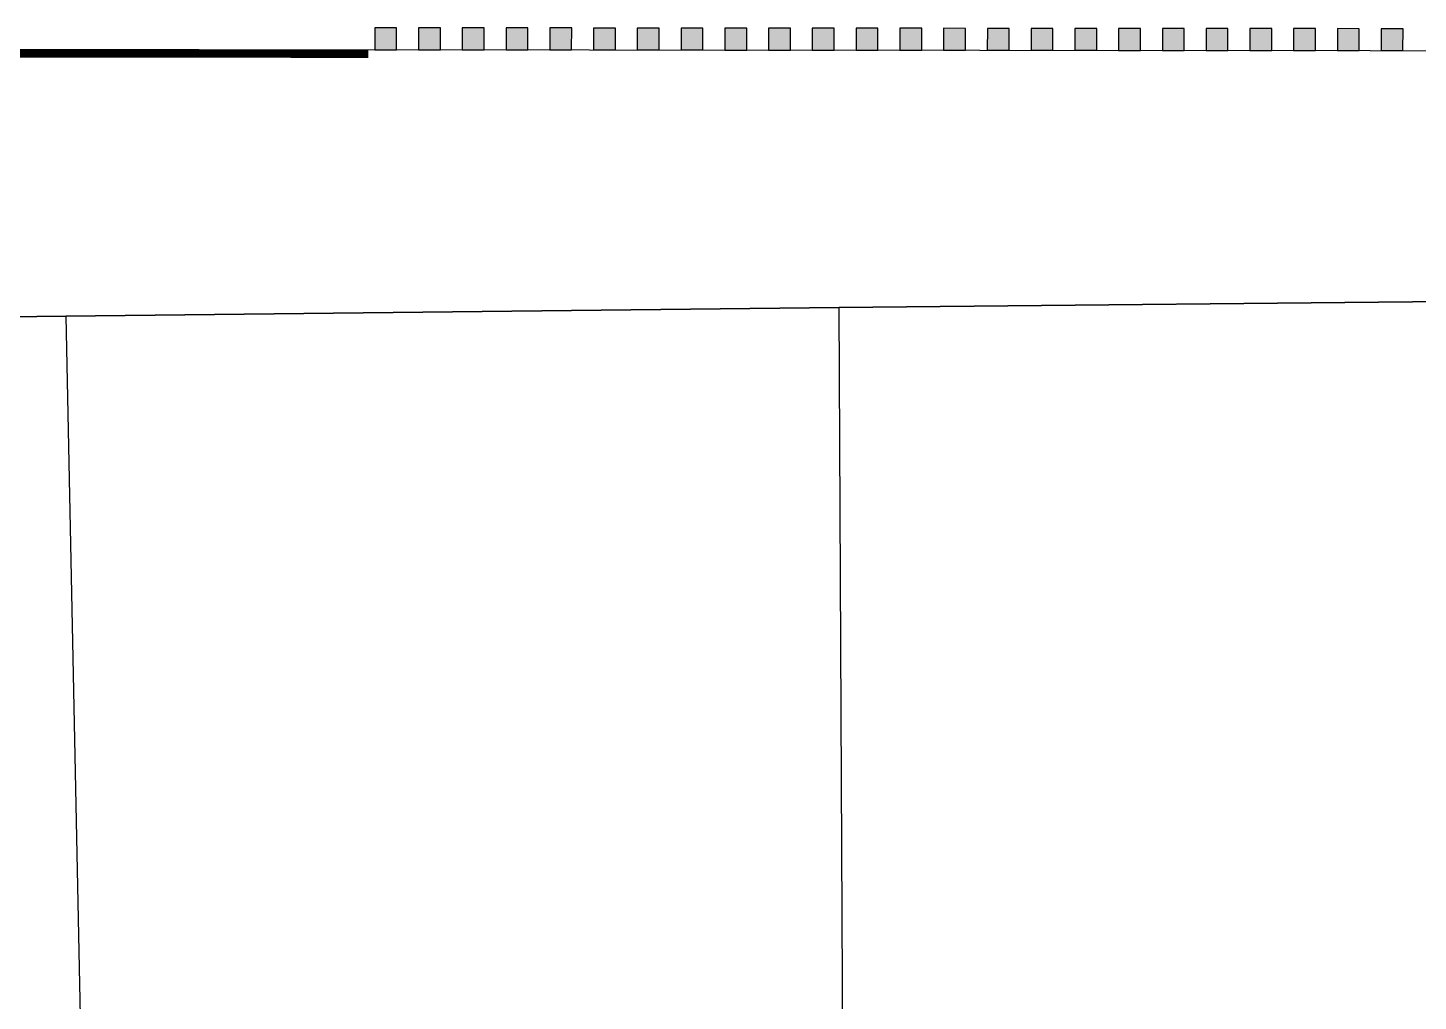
# Model space of a CAD drawing. Header units: metres. Extents: x 668617 to 675126, y 2286318 to 2293677.
# Drawn here: x 669081 to 669106.42, y 2287185.58 to 2287203.37 of the extents above; entities that cross this region are included whole.
import ezdxf

# ---------------------------------------------------------------- set-up
doc = ezdxf.new("R2010")
doc.units = ezdxf.units.M
doc.header["$MEASUREMENT"] = 0
for name, color, linetype in [('DMTG-B-CuadrosVerdes', 94, 'Continuous'), ('DMTG-PB-BANQUETAS', 251, 'Continuous'), ('DMTG-PB-LOTIFICACION', 253, 'Continuous'), ('DMTG-PB-MANZANAS', 251, 'Continuous'), ('DMTG-SH-LINEA GUARNICION', 40, 'Continuous')]:
    doc.layers.add(name, color=color, linetype=linetype)

# ---------------------------------------------------------------- blocks, each defined once
blk = doc.blocks.new('*U127')
h = blk.add_hatch(color=256)
h.dxf.hatch_style = 1
h.paths.add_polyline_path([(0, 0), (0.4, 0), (0.4, 0.4), (0, 0.4)])
h = blk.add_hatch(color=256)
h.dxf.hatch_style = 1
h.paths.add_polyline_path([(0.8, 0), (1.2, 0), (1.2, 0.4), (0.8, 0.4)])
h = blk.add_hatch(color=256)
h.dxf.hatch_style = 1
h.paths.add_polyline_path([(0.8, 0), (1.2, 0), (1.2, 0.4), (0.8, 0.4)])
h = blk.add_hatch(color=256)
h.dxf.hatch_style = 1
h.paths.add_polyline_path([(1.6, 0), (2, 0), (2, 0.4), (1.6, 0.4)])
h = blk.add_hatch(color=256)
h.dxf.hatch_style = 1
h.paths.add_polyline_path([(1.6, 0), (2, 0), (2, 0.4), (1.6, 0.4)])
h = blk.add_hatch(color=256)
h.dxf.hatch_style = 1
h.paths.add_polyline_path([(2.4, 0), (2.8, 0), (2.8, 0.4), (2.4, 0.4)])
h = blk.add_hatch(color=256)
h.dxf.hatch_style = 1
h.paths.add_polyline_path([(2.4, 0), (2.8, 0), (2.8, 0.4), (2.4, 0.4)])
h = blk.add_hatch(color=256)
h.dxf.hatch_style = 1
h.paths.add_polyline_path([(3.2, 0), (3.6, 0), (3.6, 0.4), (3.2, 0.4)])
h = blk.add_hatch(color=256)
h.dxf.hatch_style = 1
h.paths.add_polyline_path([(3.2, 0), (3.6, 0), (3.6, 0.4), (3.2, 0.4)])
h = blk.add_hatch(color=256)
h.dxf.hatch_style = 1
h.paths.add_polyline_path([(4, 0), (4.4, 0), (4.4, 0.4), (4, 0.4)])
h = blk.add_hatch(color=256)
h.dxf.hatch_style = 1
h.paths.add_polyline_path([(4, 0), (4.4, 0), (4.4, 0.4), (4, 0.4)])
h = blk.add_hatch(color=256)
h.dxf.hatch_style = 1
h.paths.add_polyline_path([(4.8, 0), (5.2, 0), (5.2, 0.4), (4.8, 0.4)])
h = blk.add_hatch(color=256)
h.dxf.hatch_style = 1
h.paths.add_polyline_path([(4.8, 0), (5.2, 0), (5.2, 0.4), (4.8, 0.4)])
h = blk.add_hatch(color=256)
h.dxf.hatch_style = 1
h.paths.add_polyline_path([(5.6, 0), (6, 0), (6, 0.4), (5.6, 0.4)])
h = blk.add_hatch(color=256)
h.dxf.hatch_style = 1
h.paths.add_polyline_path([(5.6, 0), (6, 0), (6, 0.4), (5.6, 0.4)])
h = blk.add_hatch(color=256)
h.dxf.hatch_style = 1
h.paths.add_polyline_path([(6.4, 0), (6.8, 0), (6.8, 0.4), (6.4, 0.4)])
h = blk.add_hatch(color=256)
h.dxf.hatch_style = 1
h.paths.add_polyline_path([(6.4, 0), (6.8, 0), (6.8, 0.4), (6.4, 0.4)])
h = blk.add_hatch(color=256)
h.dxf.hatch_style = 1
h.paths.add_polyline_path([(7.2, 0), (7.6, 0), (7.6, 0.4), (7.2, 0.4)])
h = blk.add_hatch(color=256)
h.dxf.hatch_style = 1
h.paths.add_polyline_path([(7.2, 0), (7.6, 0), (7.6, 0.4), (7.2, 0.4)])
h = blk.add_hatch(color=256)
h.dxf.hatch_style = 1
h.paths.add_polyline_path([(8, 0), (8.4, 0), (8.4, 0.4), (8, 0.4)])
h = blk.add_hatch(color=256)
h.dxf.hatch_style = 1
h.paths.add_polyline_path([(8, 0), (8.4, 0), (8.4, 0.4), (8, 0.4)])
h = blk.add_hatch(color=256)
h.dxf.hatch_style = 1
h.paths.add_polyline_path([(8.8, 0), (9.2, 0), (9.2, 0.4), (8.8, 0.4)])
h = blk.add_hatch(color=256)
h.dxf.hatch_style = 1
h.paths.add_polyline_path([(8.8, 0), (9.2, 0), (9.2, 0.4), (8.8, 0.4)])
h = blk.add_hatch(color=256)
h.dxf.hatch_style = 1
h.paths.add_polyline_path([(9.6, 0), (10, 0), (10, 0.4), (9.6, 0.4)])
h = blk.add_hatch(color=256)
h.dxf.hatch_style = 1
h.paths.add_polyline_path([(9.6, 0), (10, 0), (10, 0.4), (9.6, 0.4)])
h = blk.add_hatch(color=256)
h.dxf.hatch_style = 1
h.paths.add_polyline_path([(10.4, 0), (10.8, 0), (10.8, 0.4), (10.4, 0.4)])
h = blk.add_hatch(color=256)
h.dxf.hatch_style = 1
h.paths.add_polyline_path([(10.4, 0), (10.8, 0), (10.8, 0.4), (10.4, 0.4)])
h = blk.add_hatch(color=256)
h.dxf.hatch_style = 1
h.paths.add_polyline_path([(11.2, 0), (11.6, 0), (11.6, 0.4), (11.2, 0.4)])
h = blk.add_hatch(color=256)
h.dxf.hatch_style = 1
h.paths.add_polyline_path([(11.2, 0), (11.6, 0), (11.6, 0.4), (11.2, 0.4)])
h = blk.add_hatch(color=256)
h.dxf.hatch_style = 1
h.paths.add_polyline_path([(12, 0), (12.4, 0), (12.4, 0.4), (12, 0.4)])
h = blk.add_hatch(color=256)
h.dxf.hatch_style = 1
h.paths.add_polyline_path([(12, 0), (12.4, 0), (12.4, 0.4), (12, 0.4)])
h = blk.add_hatch(color=256)
h.dxf.hatch_style = 1
h.paths.add_polyline_path([(12.8, 0), (13.2, 0), (13.2, 0.4), (12.8, 0.4)])
h = blk.add_hatch(color=256)
h.dxf.hatch_style = 1
h.paths.add_polyline_path([(12.8, 0), (13.2, 0), (13.2, 0.4), (12.8, 0.4)])
h = blk.add_hatch(color=256)
h.dxf.hatch_style = 1
h.paths.add_polyline_path([(13.6, 0), (14, 0), (14, 0.4), (13.6, 0.4)])
h = blk.add_hatch(color=256)
h.dxf.hatch_style = 1
h.paths.add_polyline_path([(13.6, 0), (14, 0), (14, 0.4), (13.6, 0.4)])
h = blk.add_hatch(color=256)
h.dxf.hatch_style = 1
h.paths.add_polyline_path([(14.4, 0), (14.8, 0), (14.8, 0.4), (14.4, 0.4)])
h = blk.add_hatch(color=256)
h.dxf.hatch_style = 1
h.paths.add_polyline_path([(14.4, 0), (14.8, 0), (14.8, 0.4), (14.4, 0.4)])
h = blk.add_hatch(color=256)
h.dxf.hatch_style = 1
h.paths.add_polyline_path([(15.2, 0), (15.6, 0), (15.6, 0.4), (15.2, 0.4)])
h = blk.add_hatch(color=256)
h.dxf.hatch_style = 1
h.paths.add_polyline_path([(15.2, 0), (15.6, 0), (15.6, 0.4), (15.2, 0.4)])
h = blk.add_hatch(color=256)
h.dxf.hatch_style = 1
h.paths.add_polyline_path([(16, 0), (16.4, 0), (16.4, 0.4), (16, 0.4)])
h = blk.add_hatch(color=256)
h.dxf.hatch_style = 1
h.paths.add_polyline_path([(16, 0), (16.4, 0), (16.4, 0.4), (16, 0.4)])
h = blk.add_hatch(color=256)
h.dxf.hatch_style = 1
h.paths.add_polyline_path([(16.8, 0), (17.2, 0), (17.2, 0.4), (16.8, 0.4)])
h = blk.add_hatch(color=256)
h.dxf.hatch_style = 1
h.paths.add_polyline_path([(16.8, 0), (17.2, 0), (17.2, 0.4), (16.8, 0.4)])
h = blk.add_hatch(color=256)
h.dxf.hatch_style = 1
h.paths.add_polyline_path([(17.6, 0), (18, 0), (18, 0.4), (17.6, 0.4)])
h = blk.add_hatch(color=256)
h.dxf.hatch_style = 1
h.paths.add_polyline_path([(17.6, 0), (18, 0), (18, 0.4), (17.6, 0.4)])
h = blk.add_hatch(color=256)
h.dxf.hatch_style = 1
h.paths.add_polyline_path([(18.4, 0), (18.8, 0), (18.8, 0.4), (18.4, 0.4)])
h = blk.add_hatch(color=256)
h.dxf.hatch_style = 1
h.paths.add_polyline_path([(18.4, 0), (18.8, 0), (18.8, 0.4), (18.4, 0.4)])
for points in [[(0, 0), (0.4, 0), (0.4, 0.4), (0, 0.4)], [(0.8, 0), (1.2, 0), (1.2, 0.4), (0.8, 0.4)], [(0.8, 0), (1.2, 0), (1.2, 0.4), (0.8, 0.4)], [(1.6, 0), (2, 0), (2, 0.4), (1.6, 0.4)], [(1.6, 0), (2, 0), (2, 0.4), (1.6, 0.4)], [(2.4, 0), (2.8, 0), (2.8, 0.4), (2.4, 0.4)], [(2.4, 0), (2.8, 0), (2.8, 0.4), (2.4, 0.4)], [(3.2, 0), (3.6, 0), (3.6, 0.4), (3.2, 0.4)], [(3.2, 0), (3.6, 0), (3.6, 0.4), (3.2, 0.4)], [(4, 0), (4.4, 0), (4.4, 0.4), (4, 0.4)], [(4, 0), (4.4, 0), (4.4, 0.4), (4, 0.4)], [(4.8, 0), (5.2, 0), (5.2, 0.4), (4.8, 0.4)], [(4.8, 0), (5.2, 0), (5.2, 0.4), (4.8, 0.4)], [(5.6, 0), (6, 0), (6, 0.4), (5.6, 0.4)], [(5.6, 0), (6, 0), (6, 0.4), (5.6, 0.4)], [(6.4, 0), (6.8, 0), (6.8, 0.4), (6.4, 0.4)], [(6.4, 0), (6.8, 0), (6.8, 0.4), (6.4, 0.4)], [(7.2, 0), (7.6, 0), (7.6, 0.4), (7.2, 0.4)], [(7.2, 0), (7.6, 0), (7.6, 0.4), (7.2, 0.4)], [(8, 0), (8.4, 0), (8.4, 0.4), (8, 0.4)], [(8, 0), (8.4, 0), (8.4, 0.4), (8, 0.4)], [(8.8, 0), (9.2, 0), (9.2, 0.4), (8.8, 0.4)], [(8.8, 0), (9.2, 0), (9.2, 0.4), (8.8, 0.4)], [(9.6, 0), (10, 0), (10, 0.4), (9.6, 0.4)], [(9.6, 0), (10, 0), (10, 0.4), (9.6, 0.4)], [(10.4, 0), (10.8, 0), (10.8, 0.4), (10.4, 0.4)], [(10.4, 0), (10.8, 0), (10.8, 0.4), (10.4, 0.4)], [(11.2, 0), (11.6, 0), (11.6, 0.4), (11.2, 0.4)], [(11.2, 0), (11.6, 0), (11.6, 0.4), (11.2, 0.4)], [(12, 0), (12.4, 0), (12.4, 0.4), (12, 0.4)], [(12, 0), (12.4, 0), (12.4, 0.4), (12, 0.4)], [(12.8, 0), (13.2, 0), (13.2, 0.4), (12.8, 0.4)], [(12.8, 0), (13.2, 0), (13.2, 0.4), (12.8, 0.4)], [(13.6, 0), (14, 0), (14, 0.4), (13.6, 0.4)], [(13.6, 0), (14, 0), (14, 0.4), (13.6, 0.4)], [(14.4, 0), (14.8, 0), (14.8, 0.4), (14.4, 0.4)], [(14.4, 0), (14.8, 0), (14.8, 0.4), (14.4, 0.4)], [(15.2, 0), (15.6, 0), (15.6, 0.4), (15.2, 0.4)], [(15.2, 0), (15.6, 0), (15.6, 0.4), (15.2, 0.4)], [(16, 0), (16.4, 0), (16.4, 0.4), (16, 0.4)], [(16, 0), (16.4, 0), (16.4, 0.4), (16, 0.4)], [(16.8, 0), (17.2, 0), (17.2, 0.4), (16.8, 0.4)], [(16.8, 0), (17.2, 0), (17.2, 0.4), (16.8, 0.4)], [(17.6, 0), (18, 0), (18, 0.4), (17.6, 0.4)], [(17.6, 0), (18, 0), (18, 0.4), (17.6, 0.4)], [(18.4, 0), (18.8, 0), (18.8, 0.4), (18.4, 0.4)], [(18.4, 0), (18.8, 0), (18.8, 0.4), (18.4, 0.4)]]:
    blk.add_lwpolyline(points, close=True)

msp = doc.modelspace()

# ---------------------------------------------------------------- linework, layer by layer
at = {"layer": 'DMTG-PB-BANQUETAS', "flags": 128}
msp.add_lwpolyline([(669032.40977, 2287202.98045), (669084.13354, 2287202.97661), (669134.08619, 2287202.93147, -0.4133508), (669138.08257, 2287198.93965), (669138.29051, 2287097.15686), (669138.13198, 2287096.54302), (669137.89762, 2287095.95373), (669137.59051, 2287095.39798), (669137.21573, 2287094.88674), (669136.77832, 2287094.42695), (669136.28635, 2287094.02657), (669135.74787, 2287093.69154), (669135.1719, 2287093.42678), (669134.56648, 2287093.23725), (669133.94165, 2287093.12685), (669133.3084, 2287093.09553), (669034.71929, 2287092.3602)], format="xyb", dxfattribs=at)
at = {"layer": 'DMTG-PB-LOTIFICACION', "flags": 128}
for points in [[(669095.83578, 2287198.26339), (669108.16545, 2287198.38578)], [(669081.69625, 2287198.1033), (669095.83578, 2287198.26339)], [(669095.96323, 2287172.35276), (669095.83578, 2287198.26339)], [(669070.55662, 2287197.97596), (669081.69625, 2287198.1033)], [(669081.69625, 2287198.1033), (669082.34012, 2287166.84005)]]:
    msp.add_lwpolyline(points, dxfattribs=at)
at = {"layer": 'DMTG-PB-MANZANAS', "flags": 128}
msp.add_lwpolyline([(669058.32465, 2287097.91945), (669088.49483, 2287097.98765), (669093.70486, 2287097.99979), (669103.835, 2287098.00284), (669115.52506, 2287098.03251), (669123.95512, 2287098.04833), (669133.36518, 2287098.06832), (669133.23652, 2287128.12913), (669133.19415, 2287138.0294), (669133.16182, 2287147.91971), (669133.05435, 2287173.03039), (669133.00282, 2287185.07072), (669132.9447, 2287198.65109), (669108.16545, 2287198.38578), (669095.83578, 2287198.26339), (669081.69625, 2287198.1033), (669070.55662, 2287197.97596)], dxfattribs=at)
at = {"layer": 'DMTG-SH-LINEA GUARNICION', "const_width": 0.15}
msp.add_lwpolyline([(669056.1418, 2287202.90352), (669084.11581, 2287202.90125), (669087.22708, 2287202.89846)], dxfattribs=at)

# ---------------------------------------------------------------- block references
at = {"layer": 'DMTG-B-CuadrosVerdes', "rotation": 359.9494048407651}
msp.add_blockref('*U127', (669087.34603, 2287202.97349), dxfattribs=at)

doc.saveas('drawing.dxf')
